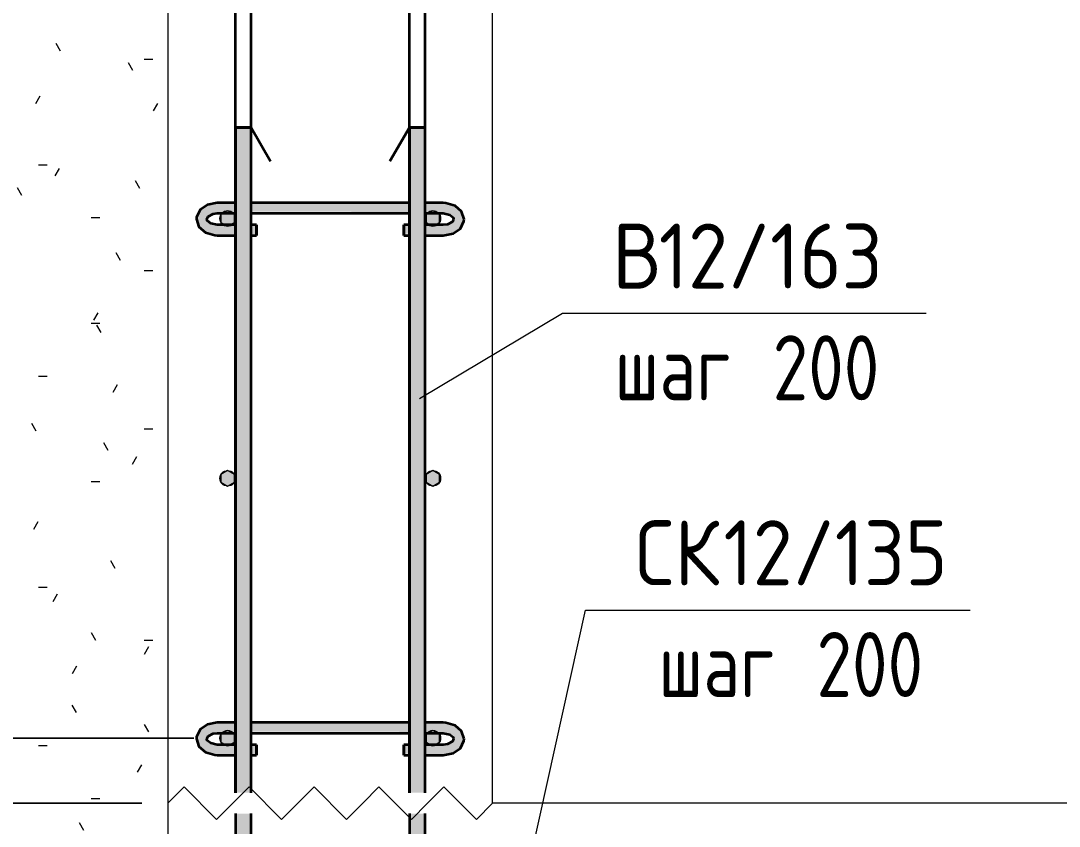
# Model space of a CAD drawing. Header units: millimetres. Extents: x 2384 to 38512, y -3571 to 48684.
# Drawn here: x 31709 to 32509, y -2588 to -1968 of the extents above; entities that cross this region are included whole.
import ezdxf

# ---------------------------------------------------------------- set-up
doc = ezdxf.new("R2010")
doc.units = ezdxf.units.MM
for name, color, linetype, lineweight in [('AA_Dim', 7, 'Continuous', 9), ('AA_Dim-20', 7, 'Continuous', 9), ('AA_Oformlenie', 7, 'Continuous', 9), ('AA_Vinoska', 7, 'Continuous', 9), ('AF_Element', 7, 'Continuous', 20), ('AF_Element_Грунт', 253, 'Continuous', 20), ('AF_Stena_Опалубка', 253, 'Continuous', 20), ('KR_Armatura', 7, 'Continuous', 20), ('KR_Armatura_Tonkie', 7, 'Continuous', 20), ('KR_Fundament', 7, 'Continuous', 20)]:
    doc.layers.add(name, color=color, linetype=linetype, lineweight=lineweight)
doc.styles.add('ISOCPEUR_1', font='isocpeur.ttf', dxfattribs={"width": 0.9, "height": 50})
doc.styles.add('ISOCPEUR_2', font='isocpeur.ttf', dxfattribs={"width": 0.8, "height": 50})
doc.dimstyles.new('00_Точн_3_знака__прозр_', dxfattribs={"dimscale": 304.8, "dimtxt": 49.799059, "dimasz": 0.111549, "dimexe": 0.098425, "dimexo": 0.065617, "dimgap": 0.006562, "dimtad": 1, "dimdec": 3, "dimrnd": 0.001, "dimdsep": 46, "dimtxsty": 'ISOCPEUR_1', "dimblk1": 'OBLIQUE', "dimblk2": 'OBLIQUE', "dimsah": 1, "dimcen": 0.09, "dimdle": 0.098425, "dimazin": 0, "dimtfac": 1, "dimtdec": 4, "dimtix": 1, "dimtmove": 1, "dimatfit": 3, "dimfxl": 1, "dimtvp": 1, "dimtolj": 1, "dimtzin": 0, "dimlwd": 18, "dimlwe": 18, "dimarcsym": 2})
doc.dimstyles.new('00_Точн_3_знака__прозр__1', dxfattribs={"dimscale": 304.8, "dimtxt": 49.799059, "dimasz": 0.111549, "dimexe": 0.098425, "dimexo": 0.065617, "dimgap": 0.006562, "dimtad": 1, "dimdec": 3, "dimrnd": 0.001, "dimdsep": 46, "dimtxsty": 'ISOCPEUR_1', "dimblk1": 'OBLIQUE', "dimblk2": 'OBLIQUE', "dimsah": 1, "dimcen": 0.09, "dimdle": 0.098425, "dimazin": 0, "dimtfac": 1, "dimtdec": 4, "dimtix": 1, "dimtmove": 0, "dimatfit": 3, "dimfxl": 1, "dimtvp": 1, "dimtolj": 1, "dimtzin": 0, "dimlwd": 18, "dimlwe": 18, "dimarcsym": 2})

# ---------------------------------------------------------------- blocks, each defined once
blk = doc.blocks.new('265_Выпуск П одной длины _НесАрм_РабПлоск_ - В1 _d12_ t250-3734479-Сечение 10')
at = {"layer": 'KR_Armatura_Tonkie', "lineweight": 35}
h = blk.add_hatch(color=256, dxfattribs=at)
h.paths.add_polyline_path([(3812.87, -2776), (3824.06, -2776), (3823.86, -2578), (3812.06, -2578), (3812.27, -2776)])
h.paths.add_polyline_path([(3823.92, -2562), (3824.06, -2562), (3823.86, -2050), (3812.06, -2050), (3812.27, -2562), (3823.86, -2562)])
h = blk.add_hatch(color=256, dxfattribs=at)
h.paths.add_polyline_path([(3947.82, -2776), (3958.06, -2776), (3957.86, -2578), (3946.06, -2578), (3946.27, -2776), (3947.07, -2776)])
h.paths.add_polyline_path([(3956.3, -2562), (3958.06, -2562), (3957.86, -2050), (3946.06, -2050), (3946.27, -2562), (3955.43, -2562)])
for points in [[(3854.06, -2818), (3854.06, -2806), (3846.3, -2804.98), (3838.9, -2801.85), (3832.85, -2797.21), (3827.96, -2790.7), (3825.07, -2783.66), (3823.86, -2776), (3812.06, -2776), (3813.74, -2787.46), (3817.69, -2797), (3824.76, -2806), (3833.06, -2812.37), (3843.19, -2816.57), (3852.2, -2817.76)], [(3916.06, -2818), (3926.93, -2816.57), (3937.33, -2812.17), (3945.76, -2805.7), (3952.43, -2797), (3956.63, -2786.87), (3957.86, -2776), (3946.06, -2776), (3945.04, -2783.76), (3942.04, -2791), (3937.28, -2797.21), (3930.76, -2802.11), (3923.72, -2804.99), (3916.06, -2806.2), (3916.06, -2817.8)], [(3890.67, -2818), (3916.06, -2817.8), (3916.06, -2806), (3854.06, -2806.2), (3854.06, -2818), (3881.05, -2818)]]:
    blk.add_hatch(color=256, dxfattribs=at).paths.add_polyline_path(points)
for p, q in [((3812.06, -2050), (3812.06, -2562)), ((3812.06, -2050), (3824.06, -2050)), ((3813.73, -2050), (3812.27, -2050)), ((3823.26, -2050), (3813.82, -2050)), ((3823.86, -2050), (3823.38, -2050)), ((3824.06, -2562), (3824.06, -2050)), ((3824.06, -2050), (3839.06, -2075.98)), ((3946.06, -2050), (3931.06, -2075.98)), ((3946.06, -2050), (3946.06, -2562)), ((3946.06, -2050), (3958.06, -2050)), ((3957.86, -2050), (3946.27, -2050)), ((3958.06, -2562), (3958.06, -2050)), ((3812.06, -2578), (3812.06, -2610)), ((3824.06, -2610), (3824.06, -2578)), ((3946.06, -2578), (3946.06, -2610)), ((3958.06, -2610), (3958.06, -2578)), ((3812.06, -2610), (3812.06, -2622)), ((3824.06, -2622), (3824.06, -2610)), ((3946.06, -2610), (3946.06, -2622)), ((3958.06, -2622), (3958.06, -2610)), ((3812.06, -2622), (3812.06, -2776)), ((3824.06, -2776), (3824.06, -2622)), ((3946.06, -2622), (3946.06, -2776)), ((3958.06, -2776), (3958.06, -2622)), ((3916.06, -2806), (3854.06, -2806)), ((3854.06, -2818), (3916.06, -2818))]:
    blk.add_line(p, q, dxfattribs=at)
at = {"layer": 'KR_Armatura_Tonkie', "lineweight": 35, "flags": 128}
for points in [[(3812.06, -2776), (3814.02, -2788.69), (3819.73, -2800.19), (3825.33, -2806)], [(3854.06, -2806), (3843.41, -2804.04), (3834.14, -2798.43), (3827.47, -2789.89), (3824.27, -2779.54), (3824.06, -2776)], [(3946.06, -2776), (3944.11, -2786.66), (3938.49, -2795.92), (3929.95, -2802.59), (3919.6, -2805.79), (3916.06, -2806)], [(3944.75, -2806), (3949.49, -2801.42), (3955.61, -2790.14), (3958.03, -2777.53), (3958.06, -2776)], [(3825.33, -2806), (3828.64, -2809.43), (3839.93, -2815.55), (3852.53, -2817.97), (3854.06, -2818)], [(3916.06, -2818), (3928.75, -2816.04), (3940.25, -2810.33), (3944.75, -2806)]]:
    blk.add_lwpolyline(points, dxfattribs=at)
blk = doc.blocks.new('265_Выпуск П одной длины _НесАрм_РабПлоск_ - В1 _d12_ t250-V95-Сечение 10')
at = {"layer": 'KR_Armatura_Tonkie', "lineweight": 35}
for p, q in [((3812.06, -2050), (3812.06, -2562)), ((3813.73, -2050), (3812.27, -2050)), ((3812.27, -2050), (3813.73, -2050)), ((3823.26, -2050), (3813.82, -2050)), ((3813.82, -2050), (3823.26, -2050)), ((3823.86, -2050), (3823.38, -2050)), ((3823.38, -2050), (3823.86, -2050)), ((3824.06, -2562), (3824.06, -2050)), ((3824.06, -2050), (3839.06, -2075.98)), ((3946.06, -2050), (3931.06, -2075.98)), ((3946.06, -2050), (3946.06, -2562)), ((3946.27, -2050), (3957.86, -2050)), ((3957.86, -2050), (3946.27, -2050)), ((3958.06, -2562), (3958.06, -2050)), ((3812.06, -2578), (3812.06, -2610)), ((3824.06, -2610), (3824.06, -2578)), ((3946.06, -2578), (3946.06, -2610)), ((3958.06, -2610), (3958.06, -2578)), ((3812.06, -2610), (3812.06, -2622)), ((3824.06, -2621), (3824.06, -2610)), ((3812.06, -2622), (3812.06, -2639.76)), ((3946.06, -2622), (3946.06, -2776)), ((3958.06, -2776), (3958.06, -2622)), ((3824.06, -2776), (3824.06, -2641.87)), ((3827.03, -2788.46), (3824.72, -2780.99)), ((3946.06, -2776), (3944.32, -2785.51)), ((3833.7, -2797.87), (3827.79, -2790.3)), ((3943.27, -2788.03), (3939.34, -2794.52)), ((3937.93, -2796.36), (3930.36, -2802.27)), ((3842.03, -2803.21), (3835.54, -2799.28)), ((3854.06, -2806), (3844.55, -2804.25)), ((3916.06, -2806), (3854.06, -2806)), ((3928.53, -2803.03), (3921.05, -2805.34)), ((3852.53, -2817.97), (3854.06, -2818)), ((3854.06, -2818), (3916.06, -2818))]:
    blk.add_line(p, q, dxfattribs=at)
at = {"layer": 'KR_Armatura_Tonkie', "lineweight": 35, "flags": 128}
for points in [[(3957.48, -2780.39), (3958.03, -2777.53), (3958.06, -2776)], [(3954.2, -2792.74), (3955.61, -2790.14), (3955.9, -2788.63)], [(3947.75, -2803.1), (3949.49, -2801.42), (3950.58, -2799.41)]]:
    blk.add_lwpolyline(points, dxfattribs=at)
blk = doc.blocks.new('265_Выпуск П одной длины _НесАрм_РабПлоск_ - В1 _d12_ t250-V96-Сечение 10')
at = {"layer": 'KR_Armatura_Tonkie', "lineweight": 35}
for p, q in [((3812.06, -2050), (3812.06, -2108.02)), ((3813.73, -2050), (3812.27, -2050)), ((3812.27, -2050), (3813.73, -2050)), ((3823.26, -2050), (3813.82, -2050)), ((3813.82, -2050), (3823.26, -2050)), ((3823.86, -2050), (3823.38, -2050)), ((3823.38, -2050), (3823.86, -2050)), ((3824.06, -2108.03), (3824.06, -2050)), ((3824.06, -2050), (3839.06, -2075.98)), ((3946.06, -2050), (3931.06, -2075.98)), ((3946.06, -2050), (3946.06, -2108.01)), ((3946.27, -2050), (3957.86, -2050)), ((3957.86, -2050), (3946.27, -2050)), ((3958.06, -2108.01), (3958.06, -2050)), ((3812.06, -2116.01), (3812.06, -2124.98)), ((3824.06, -2125), (3824.06, -2116.01)), ((3946.06, -2115.99), (3946.06, -2124.98)), ((3958.06, -2124.98), (3958.06, -2116)), ((3812.06, -2132.98), (3812.06, -2508.02)), ((3824.06, -2508.03), (3824.06, -2132.98)), ((3946.06, -2132.96), (3946.06, -2508.01)), ((3958.06, -2508.01), (3958.06, -2132.98)), ((3812.06, -2516.01), (3812.06, -2524.98)), ((3824.06, -2525), (3824.06, -2516.01)), ((3946.06, -2515.99), (3946.06, -2524.98)), ((3958.06, -2524.98), (3958.06, -2516)), ((3812.06, -2532.98), (3812.06, -2562)), ((3824.06, -2562), (3824.06, -2532.98)), ((3946.06, -2532.96), (3946.06, -2562)), ((3958.06, -2562), (3958.06, -2532.98)), ((3812.06, -2578), (3812.06, -2610)), ((3824.06, -2610), (3824.06, -2578)), ((3946.06, -2578), (3946.06, -2610)), ((3958.06, -2610), (3958.06, -2578)), ((3812.06, -2610), (3812.06, -2622)), ((3824.06, -2621), (3824.06, -2610)), ((3812.06, -2622), (3812.06, -2639.76)), ((3946.06, -2622), (3946.06, -2776)), ((3958.06, -2776), (3958.06, -2622)), ((3824.06, -2776), (3824.06, -2641.87)), ((3827.03, -2788.46), (3824.72, -2780.99)), ((3946.06, -2776), (3944.32, -2785.51)), ((3833.7, -2797.87), (3827.79, -2790.3)), ((3943.27, -2788.03), (3939.34, -2794.52)), ((3937.93, -2796.36), (3930.36, -2802.27)), ((3842.03, -2803.21), (3835.54, -2799.28)), ((3854.06, -2806), (3844.55, -2804.25)), ((3916.06, -2806), (3854.06, -2806)), ((3928.53, -2803.03), (3921.05, -2805.34)), ((3852.53, -2817.97), (3854.06, -2818)), ((3854.06, -2818), (3916.06, -2818))]:
    blk.add_line(p, q, dxfattribs=at)
at = {"layer": 'KR_Armatura_Tonkie', "lineweight": 35, "flags": 128}
for points in [[(3957.48, -2780.39), (3958.03, -2777.53), (3958.06, -2776)], [(3954.2, -2792.74), (3955.61, -2790.14), (3955.9, -2788.63)], [(3947.75, -2803.1), (3949.49, -2801.42), (3950.58, -2799.41)]]:
    blk.add_lwpolyline(points, dxfattribs=at)
blk = doc.blocks.new('грунт2 - грунт1-3847967-Сечение 10')
at = {"layer": 'AF_Element', "lineweight": 9}
h = blk.add_hatch(dxfattribs=at)
h.set_pattern_fill('FP_7', color=256, style=0, pattern_type=2)
h.set_pattern_definition([(0, (2786.753, -250), (162.56, 40.64), [6.706, -115.214, 6.706, -115.214, -650.24]), (0, (2786.753, -250), (162.56, 40.64), [-243.84, 6.706, -237.134, 6.706, -115.214, -284.48]), (0, (2786.753, -250), (162.56, 40.64), [-609.6, 6.706, -74.574, 6.706, -196.494]), (120, (2847.713, -229.68), (-116.47527, 120.4611), [6.706, -115.214, 6.706, -115.214, -650.24]), (120, (2847.713, -229.68), (-116.47527, 120.4611), [-243.84, 6.706, -237.134, 6.706, -115.214, -284.48]), (120, (2847.713, -229.68), (-116.47527, 120.4611), [-609.6, 6.706, -74.574, 6.706, -196.494]), (240, (2868.033, -148.4), (-46.08473, -161.1011), [6.706, -115.214, 6.706, -115.214, -650.24]), (240, (2868.033, -148.4), (-46.08473, -161.1011), [-243.84, 6.706, -237.134, 6.706, -115.214, -284.48]), (240, (2868.033, -148.4), (-46.08473, -161.1011), [-609.6, 6.706, -74.574, 6.706, -196.494])])
h.paths.add_polyline_path([(4525.34, -3059.76), (5078.64, -3059.76), (5078.64, -3043.7), (5100.64, -3043.7), (5100.64, -3059.76), (5111.9, -3025.1), (5123.16, -3059.76), (5510.06, -3059.76), (5510.06, -2970), (3760.06, -2970), (3760.06, -379.82), (3452.36, -379.82), (3452.36, -438.7), (3468.06, -438.7), (3468.06, -461.22), (3452.36, -461.22), (3487, -472.22), (3452.36, -483.22), (3452.36, -2171.06), (3468.06, -2171.06), (3468.06, -2193.58), (3452.36, -2193.58), (3487, -2204.58), (3452.36, -2215.58), (3452.36, -3059.76), (3979.78, -3059.76), (3979.78, -3043.7), (4001.78, -3043.7), (4001.78, -3059.76), (4013.05, -3025.1), (4024.31, -3059.76), (4217.62, -3059.76)])
blk = doc.blocks.new('261_Шпилька массив _НесАрм_РабПлоск_ - 8 А240-3919164-Сечение 10')
at = {"layer": 'KR_Armatura_Tonkie', "lineweight": 35}
for points in [[(3798.06, -2131.81), (3798.06, -2124.98), (3791.88, -2123.54), (3790.55, -2121.78), (3790.06, -2120.49), (3791.13, -2117.67), (3794.51, -2115.51), (3798.06, -2114.84), (3798.06, -2108.01), (3792, -2108.95), (3789.21, -2110.34), (3785.37, -2113.66), (3783.28, -2116.17), (3782.06, -2120.49), (3783.28, -2124.82), (3786.75, -2128.49), (3792.17, -2130.98), (3794.51, -2131.31)], [(3972.06, -2131.81), (3978.18, -2130.95), (3983.75, -2128.09), (3986.84, -2124.82), (3988.06, -2120.49), (3986.83, -2116.14), (3984.47, -2112.58), (3979.58, -2109.46), (3972.06, -2108.15), (3972.06, -2114.84), (3976.06, -2115.6), (3978.99, -2117.67), (3980, -2120.67), (3979.44, -2122.13), (3977.52, -2123.72), (3972.06, -2125.12), (3972.06, -2130.98)], [(3798.06, -2531.81), (3798.06, -2524.98), (3791.88, -2523.54), (3790.55, -2521.78), (3790.06, -2520.49), (3791.13, -2517.67), (3794.51, -2515.51), (3798.06, -2514.84), (3798.06, -2508.01), (3792, -2508.95), (3789.21, -2510.34), (3785.57, -2513.42), (3783.28, -2516.17), (3782.06, -2520.49), (3783.28, -2524.82), (3786.75, -2528.49), (3792.17, -2530.98), (3794.51, -2531.31)], [(3972.06, -2531.81), (3978.18, -2530.95), (3983.38, -2528.49), (3986.84, -2524.82), (3988.06, -2520.49), (3986.83, -2516.14), (3984.47, -2512.58), (3979.58, -2509.46), (3972.06, -2508.15), (3972.06, -2514.84), (3976.06, -2515.6), (3979.08, -2517.89), (3980, -2520.67), (3979.44, -2522.13), (3977.52, -2523.72), (3972.06, -2525.12), (3972.06, -2530.98)]]:
    blk.add_hatch(color=256, dxfattribs=at).paths.add_polyline_path(points)
h = blk.add_hatch(color=256, dxfattribs=at)
h.paths.add_polyline_path([(3798.06, -2114.84), (3812.06, -2114.84), (3812.06, -2108.01), (3798.06, -2108.15), (3798.06, -2114.01)])
h.paths.add_polyline_path([(3824.06, -2114.84), (3946.06, -2114.71), (3946.06, -2108.01), (3824.06, -2108.21), (3824.06, -2114.13)])
h.paths.add_polyline_path([(3958.06, -2114.84), (3972.06, -2114.84), (3972.06, -2108.01), (3958.06, -2108.15), (3958.06, -2114.77)])
h = blk.add_hatch(color=256, dxfattribs=at)
h.paths.add_polyline_path([(3798.06, -2132.98), (3798.06, -2131.81), (3791.94, -2130.95), (3786.37, -2128.09), (3785.66, -2127.67), (3786.05, -2128.15), (3789.38, -2130.79), (3792, -2132.04), (3794.61, -2132.44)])
h.paths.add_polyline_path([(3790.62, -2119.03), (3791.88, -2117.45), (3798.06, -2115.87), (3798.06, -2114.84), (3794.06, -2115.6), (3791.12, -2117.69), (3790.9, -2118.28)])
h = blk.add_hatch(color=256, dxfattribs=at)
h.paths.add_polyline_path([(3967.6, -2116.01), (3972.06, -2115.87), (3972.06, -2114.84), (3958.06, -2114.84), (3958.06, -2116.01)])
h.paths.add_polyline_path([(3798.06, -2116.01), (3812.06, -2115.87), (3812.06, -2114.84), (3798.06, -2114.84), (3798.06, -2115.87)])
h.paths.add_polyline_path([(3824.06, -2116.01), (3946.06, -2115.81), (3946.06, -2114.84), (3824.06, -2114.93), (3824.06, -2115.89)])
h = blk.add_hatch(color=256, dxfattribs=at)
h.paths.add_polyline_path([(3972.06, -2132.98), (3979.58, -2131.53), (3984.67, -2128.09), (3986.83, -2124.84), (3983.38, -2128.49), (3977.95, -2130.98), (3972.06, -2131.81), (3972.06, -2132.84)])
h.paths.add_polyline_path([(3979.29, -2118.57), (3978.94, -2117.63), (3976.06, -2115.6), (3972.06, -2114.84), (3972.06, -2116.01), (3972.68, -2116.1), (3979.11, -2118.51)])
h.paths.add_polyline_path([(3980.04, -2120.57), (3980.06, -2120.49), (3980.01, -2120.49)])
h = blk.add_hatch(color=256, dxfattribs=at)
h.paths.add_polyline_path([(3824.06, -2131.81), (3828.36, -2131.81), (3828.36, -2124.98), (3824.06, -2125.17), (3824.06, -2131.1)])
h.paths.add_polyline_path([(3804.12, -2131.81), (3812.06, -2131.81), (3812.06, -2124.98), (3798.06, -2125.12), (3798.06, -2131.81)])
h = blk.add_hatch(color=256, dxfattribs=at)
h.paths.add_polyline_path([(3941.76, -2131.81), (3946.06, -2131.69), (3946.06, -2124.98), (3941.76, -2125.12), (3941.76, -2130.98)])
h.paths.add_polyline_path([(3967.6, -2131.81), (3972.06, -2131.81), (3972.06, -2124.98), (3958.06, -2125.12), (3958.06, -2131.81)])
h = blk.add_hatch(color=256, dxfattribs=at)
h.paths.add_polyline_path([(3804.12, -2132.98), (3812.06, -2132.84), (3812.06, -2131.81), (3798.06, -2131.81), (3798.06, -2132.98)])
h.paths.add_polyline_path([(3828.36, -2132.98), (3828.36, -2131.81), (3824.06, -2131.9), (3824.06, -2132.98)])
h = blk.add_hatch(color=256, dxfattribs=at)
h.paths.add_polyline_path([(3946.06, -2132.98), (3946.06, -2131.81), (3941.76, -2131.81), (3941.76, -2132.98)])
h.paths.add_polyline_path([(3967.6, -2132.98), (3972.06, -2132.84), (3972.06, -2131.81), (3958.06, -2131.81), (3958.06, -2132.98)])
h = blk.add_hatch(color=256, dxfattribs=at)
h.paths.add_polyline_path([(3909.9, -2514.84), (3946.06, -2514.71), (3946.06, -2508.01), (3824.06, -2508.21), (3824.06, -2514.84), (3832.97, -2514.84)])
h.paths.add_polyline_path([(3812.06, -2514.84), (3812.06, -2508.01), (3798.06, -2508.15), (3798.06, -2514.84), (3804.12, -2514.84)])
h.paths.add_polyline_path([(3972.06, -2514.84), (3972.06, -2508.01), (3958.06, -2508.15), (3958.06, -2514.84), (3967.6, -2514.84)])
h = blk.add_hatch(color=256, dxfattribs=at)
h.paths.add_polyline_path([(3798.06, -2532.98), (3798.06, -2531.81), (3791.94, -2530.95), (3786.75, -2528.49), (3783.28, -2524.82), (3786.05, -2528.15), (3789.38, -2530.79), (3792, -2532.04), (3794.61, -2532.44)])
h.paths.add_polyline_path([(3790.62, -2519.03), (3791.88, -2517.45), (3798.06, -2515.87), (3798.06, -2514.84), (3794.06, -2515.6), (3791.05, -2517.89)])
h = blk.add_hatch(color=256, dxfattribs=at)
h.paths.add_polyline_path([(3967.6, -2516.01), (3972.06, -2515.87), (3972.06, -2514.84), (3958.06, -2514.84), (3958.06, -2516.01)])
h.paths.add_polyline_path([(3798.06, -2516.01), (3812.06, -2515.87), (3812.06, -2514.84), (3798.06, -2514.84), (3798.06, -2515.87)])
h.paths.add_polyline_path([(3824.06, -2516.01), (3946.06, -2515.81), (3946.06, -2514.84), (3824.06, -2514.93), (3824.06, -2515.89)])
h = blk.add_hatch(color=256, dxfattribs=at)
h.paths.add_polyline_path([(3972.06, -2532.98), (3979.58, -2531.53), (3984.47, -2528.41), (3986.83, -2524.84), (3983.38, -2528.49), (3978.18, -2530.95), (3972.06, -2531.81), (3972.06, -2532.84)])
h.paths.add_polyline_path([(3979.29, -2518.57), (3978.99, -2517.67), (3976.06, -2515.6), (3972.06, -2514.84), (3972.06, -2516.01), (3972.68, -2516.1), (3978.99, -2518.46)])
h.paths.add_polyline_path([(3980.04, -2520.57), (3980.06, -2520.49), (3980.01, -2520.49)])
h = blk.add_hatch(color=256, dxfattribs=at)
h.paths.add_polyline_path([(3812.06, -2531.81), (3812.06, -2524.98), (3798.06, -2525.12), (3798.06, -2531.81), (3804.12, -2531.81)])
h.paths.add_polyline_path([(3824.06, -2531.81), (3828.36, -2531.81), (3828.36, -2524.98), (3824.06, -2525.17), (3824.06, -2531.1)])
h = blk.add_hatch(color=256, dxfattribs=at)
h.paths.add_polyline_path([(3958.06, -2531.81), (3972.06, -2531.81), (3972.06, -2524.98), (3958.06, -2525.12), (3958.06, -2531.36)])
h.paths.add_polyline_path([(3941.76, -2531.81), (3946.06, -2531.69), (3946.06, -2524.98), (3941.76, -2525.12), (3941.76, -2530.98)])
h = blk.add_hatch(color=256, dxfattribs=at)
h.paths.add_polyline_path([(3798.06, -2532.98), (3812.06, -2532.84), (3812.06, -2531.81), (3798.06, -2531.81), (3798.06, -2532.84)])
h.paths.add_polyline_path([(3828.36, -2532.98), (3828.36, -2531.81), (3824.06, -2531.9), (3824.06, -2532.98)])
h = blk.add_hatch(color=256, dxfattribs=at)
h.paths.add_polyline_path([(3967.6, -2532.98), (3972.06, -2532.84), (3972.06, -2531.81), (3958.06, -2531.81), (3958.06, -2532.98)])
h.paths.add_polyline_path([(3941.76, -2532.98), (3946.06, -2532.79), (3946.06, -2531.81), (3941.76, -2531.81), (3941.76, -2532.84)])
for p, q in [((3812.06, -2108.01), (3798.06, -2108.01)), ((3946.06, -2108.01), (3824.06, -2108.01)), ((3972.06, -2108.01), (3958.06, -2108.01)), ((3798.06, -2116.01), (3812.06, -2116.01)), ((3824.06, -2116.01), (3946.06, -2116.01)), ((3958.06, -2116.01), (3972.06, -2116.01)), ((3812.06, -2124.98), (3798.06, -2124.98)), ((3828.36, -2124.98), (3824.06, -2124.98)), ((3828.36, -2124.98), (3828.36, -2131.81)), ((3828.36, -2126.15), (3828.36, -2125.12)), ((3828.36, -2127.94), (3828.36, -2126.15)), ((3946.06, -2124.98), (3941.76, -2124.98)), ((3941.76, -2131.81), (3941.76, -2124.98)), ((3941.76, -2125.12), (3941.76, -2126.15)), ((3941.76, -2126.15), (3941.76, -2127.94)), ((3972.06, -2124.98), (3958.06, -2124.98)), ((3798.06, -2132.98), (3812.06, -2132.98)), ((3824.06, -2132.98), (3828.36, -2132.98)), ((3828.36, -2132.84), (3828.36, -2128.09)), ((3828.36, -2131.81), (3828.36, -2132.98)), ((3941.76, -2128.09), (3941.76, -2132.84)), ((3941.76, -2132.98), (3941.76, -2131.81)), ((3941.76, -2132.98), (3946.06, -2132.98)), ((3958.06, -2132.98), (3972.06, -2132.98)), ((3812.06, -2508.01), (3798.06, -2508.01)), ((3946.06, -2508.01), (3824.06, -2508.01)), ((3972.06, -2508.01), (3958.06, -2508.01)), ((3798.06, -2516.01), (3812.06, -2516.01)), ((3824.06, -2516.01), (3946.06, -2516.01)), ((3958.06, -2516.01), (3972.06, -2516.01)), ((3812.06, -2524.98), (3798.06, -2524.98)), ((3828.36, -2524.98), (3824.06, -2524.98)), ((3828.36, -2524.98), (3828.36, -2531.81)), ((3828.36, -2526.15), (3828.36, -2525.12)), ((3828.36, -2532.35), (3828.36, -2526.15)), ((3946.06, -2524.98), (3941.76, -2524.98)), ((3941.76, -2531.81), (3941.76, -2524.98)), ((3941.76, -2525.12), (3941.76, -2526.15)), ((3941.76, -2526.15), (3941.76, -2532.35)), ((3972.06, -2524.98), (3958.06, -2524.98)), ((3798.06, -2532.98), (3812.06, -2532.98)), ((3824.06, -2532.98), (3828.36, -2532.98)), ((3828.36, -2531.81), (3828.36, -2532.98)), ((3828.36, -2532.84), (3828.36, -2532.44)), ((3941.76, -2532.98), (3941.76, -2531.81)), ((3941.76, -2532.44), (3941.76, -2532.84)), ((3941.76, -2532.98), (3946.06, -2532.98)), ((3958.06, -2532.98), (3972.06, -2532.98))]:
    blk.add_line(p, q, dxfattribs=at)
at = {"layer": 'KR_Armatura_Tonkie', "lineweight": 35, "flags": 128}
for points in [[(3798.06, -2108.01), (3790.48, -2109.47), (3784.87, -2113.37), (3782.18, -2118.93), (3782.06, -2120.49)], [(3988.06, -2120.49), (3986.21, -2114.61), (3981.2, -2110.21), (3973.93, -2108.09), (3972.06, -2108.01)], [(3790.06, -2120.49), (3791.02, -2118.49), (3794.78, -2116.44), (3798.06, -2116.01)], [(3972.06, -2116.01), (3977.08, -2117.08), (3979.73, -2119.33), (3980.06, -2120.49)], [(3782.06, -2120.49), (3783.91, -2126.38), (3788.92, -2130.78), (3796.2, -2132.9), (3798.06, -2132.98)], [(3798.06, -2124.98), (3793.05, -2123.91), (3790.39, -2121.66), (3790.06, -2120.49)], [(3972.06, -2132.98), (3979.64, -2131.52), (3985.25, -2127.62), (3987.94, -2122.06), (3988.06, -2120.49)], [(3980.06, -2120.49), (3979.1, -2122.5), (3975.34, -2124.55), (3972.06, -2124.98)], [(3798.06, -2508.01), (3790.48, -2509.47), (3784.87, -2513.37), (3782.18, -2518.93), (3782.06, -2520.49)], [(3988.06, -2520.49), (3986.21, -2514.61), (3981.2, -2510.21), (3973.93, -2508.09), (3972.06, -2508.01)], [(3790.06, -2520.49), (3791.02, -2518.49), (3794.78, -2516.44), (3798.06, -2516.01)], [(3972.06, -2516.01), (3977.08, -2517.08), (3979.73, -2519.33), (3980.06, -2520.49)], [(3782.06, -2520.49), (3783.91, -2526.38), (3788.92, -2530.78), (3796.2, -2532.9), (3798.06, -2532.98)], [(3798.06, -2524.98), (3793.05, -2523.91), (3790.39, -2521.66), (3790.06, -2520.49)], [(3972.06, -2532.98), (3979.64, -2531.52), (3985.25, -2527.62), (3987.94, -2522.06), (3988.06, -2520.49)], [(3980.06, -2520.49), (3979.1, -2522.5), (3975.34, -2524.55), (3972.06, -2524.98)]]:
    blk.add_lwpolyline(points, dxfattribs=at)
blk = doc.blocks.new('Последовательность узлов - 3мм масшт20 маскировка-V106-Сечение 10')
at = {"layer": 'AA_Oformlenie'}
for p, q in [((3760.06, -2570), (3772.56, -2557.5)), ((3772.56, -2557.5), (3797.56, -2582.5)), ((3810.06, -2570), (3822.56, -2557.5)), ((3822.56, -2557.5), (3847.56, -2582.5)), ((3860.06, -2570), (3872.56, -2557.5)), ((3872.56, -2557.5), (3897.56, -2582.5)), ((3910.06, -2570), (3922.56, -2557.5)), ((3922.56, -2557.5), (3947.56, -2582.5)), ((3960.06, -2570), (3972.56, -2557.5)), ((3972.56, -2557.5), (3997.56, -2582.5)), ((3810.06, -2570), (3797.56, -2582.5)), ((3860.06, -2570), (3847.56, -2582.5)), ((3910.06, -2570), (3897.56, -2582.5)), ((3960.06, -2570), (3947.56, -2582.5)), ((4010.06, -2570), (3997.56, -2582.5))]:
    blk.add_line(p, q, dxfattribs=at)
blk = doc.blocks.new('DIMBLOCK211-Сечение 10')
at = {"layer": 'AA_Dim-20', "lineweight": 18}
for p, q in [((31453.82, -2540), (31453.82, -2610)), ((31802.2, -2570), (31423.82, -2570)), ((31453.82, -2570), (31802.2, -2570)), ((31351.82, -2610.55), (31453.82, -2590)), ((31351.82, -2781.86), (31351.82, -2610.55)), ((31842.2, -2610), (31423.82, -2610)), ((31453.82, -2610), (31842.2, -2610))]:
    blk.add_line(p, q, dxfattribs=at)
at = {"layer": 'AA_Dim-20', "lineweight": 30}
for p, q in [((31453.82, -2570), (31436.82, -2553)), ((31453.82, -2570), (31470.82, -2587)), ((31453.82, -2610), (31436.82, -2593)), ((31453.82, -2610), (31470.82, -2627))]:
    blk.add_line(p, q, dxfattribs=at)
at = {"layer": 'AA_Dim-20', "color": 0, "lineweight": 18, "insert": (31284.5, -2781.86), "char_height": 50, "width": 181.575, "attachment_point": 1, "rotation": 90, "line_spacing_factor": 1.149209, "style": 'ISOCPEUR_1'}
blk.add_mtext('з.с.40', dxfattribs=at)
blk = doc.blocks.new('_Oblique')
at = {"color": 0, "linetype": 'ByBlock', "lineweight": -2}
blk.add_line((-0.5, -0.5), (0.5, 0.5), dxfattribs=at)
blk = doc.blocks.new('DIMBLOCK216-Сечение 10')
at = {"layer": 'AA_Dim-20', "lineweight": 30}
for p, q in [((31453.82, -120), (31436.82, -103)), ((31453.82, -120), (31470.82, -137)), ((31453.82, -2520), (31436.82, -2503)), ((31453.82, -2520), (31470.82, -2537))]:
    blk.add_line(p, q, dxfattribs=at)
at = {"layer": 'AA_Dim-20', "lineweight": 18}
for p, q in [((31842.2, -120), (31423.82, -120)), ((31453.82, -120), (31453.82, -2520)), ((31453.82, -120), (31842.2, -120)), ((31842.2, -2520), (31423.82, -2520)), ((31453.82, -2520), (31842.2, -2520))]:
    blk.add_line(p, q, dxfattribs=at)
at = {"layer": 'AA_Dim-20', "color": 0, "lineweight": 18, "insert": (31386.5, -1491.9), "char_height": 50, "width": 412.566, "attachment_point": 1, "rotation": 90, "line_spacing_factor": 1.149209, "style": 'ISOCPEUR_1'}
blk.add_mtext('200х12=2400', dxfattribs=at)
blk = doc.blocks.new('DIMBLOCK217-Сечение 10')
at = {"layer": 'AA_Dim-20', "lineweight": 18}
for p, q in [((31453.82, -2417.25), (31453.82, -2500.45)), ((31453.82, -2500.45), (31453.82, -2545)), ((31842.2, -2520), (31423.82, -2520)), ((31453.82, -2520), (31453.82, -2600)), ((31453.82, -2520), (31842.2, -2520)), ((31802.2, -2570), (31423.82, -2570)), ((31453.82, -2570), (31802.2, -2570))]:
    blk.add_line(p, q, dxfattribs=at)
at = {"layer": 'AA_Dim-20', "lineweight": 30}
for p, q in [((31453.82, -2520), (31436.82, -2503)), ((31453.82, -2520), (31470.82, -2537)), ((31453.82, -2570), (31436.82, -2553)), ((31453.82, -2570), (31470.82, -2587))]:
    blk.add_line(p, q, dxfattribs=at)
at = {"layer": 'AA_Dim-20', "color": 0, "lineweight": 18, "insert": (31386.5, -2480.45), "char_height": 50, "width": 75.8478, "attachment_point": 1, "rotation": 90, "line_spacing_factor": 1.149209, "style": 'ISOCPEUR_1'}
blk.add_mtext('50', dxfattribs=at)
blk = doc.blocks.new('DIMBLOCK218-Сечение 10')
at = {"layer": 'AA_Dim-20', "lineweight": 18}
for p, q in [((31244.52, -2540), (31244.52, -2900)), ((31802.2, -2570), (31214.52, -2570)), ((31244.52, -2570), (31802.2, -2570)), ((31702.2, -2870), (31214.52, -2870)), ((31244.52, -2870), (31702.2, -2870))]:
    blk.add_line(p, q, dxfattribs=at)
at = {"layer": 'AA_Dim-20', "lineweight": 30}
for p, q in [((31244.52, -2570), (31227.52, -2553)), ((31244.52, -2570), (31261.52, -2587)), ((31244.52, -2870), (31227.52, -2853)), ((31244.52, -2870), (31261.52, -2887))]:
    blk.add_line(p, q, dxfattribs=at)
at = {"layer": 'AA_Dim-20', "color": 0, "lineweight": 18, "insert": (31177.19, -2767.4), "char_height": 50, "width": 113.7717, "attachment_point": 1, "rotation": 90, "line_spacing_factor": 1.149209, "style": 'ISOCPEUR_1'}
blk.add_mtext('300', dxfattribs=at)
blk = doc.blocks.new('042_М_Арматуры - Диам длина поз _ Комментарий-2260297-Сечение 10')
at = {"layer": 'AA_Vinoska'}
blk.add_line((4076.15, -174.98), (4356.15, -174.98), dxfattribs=at)

msp = doc.modelspace()

# ---------------------------------------------------------------- hatches: boundary and pattern name
at = {"layer": 'KR_Armatura'}
h = msp.add_hatch(color=256, dxfattribs=at)
edge = h.paths.add_edge_path()
edge.add_arc((31868.2002, -2120), 6, 0, 360)
for points in [[(31868.2002, -2126), (31873.3964, -2123), (31873.3964, -2117), (31868.2002, -2114), (31863.0041, -2117), (31863.0041, -2123), (31866.2599, -2124.8797)], [(32026.2002, -2126), (32031.3964, -2123), (32031.3964, -2117), (32026.2002, -2114), (32021.0041, -2117), (32021.0041, -2123)], [(31868.2002, -2326), (31873.3964, -2323), (31873.3964, -2317), (31868.2002, -2314), (31863.0041, -2317), (31863.0041, -2323)], [(32026.2002, -2326), (32031.3964, -2323), (32031.3964, -2317), (32026.2002, -2314), (32021.0041, -2317), (32021.0041, -2323)], [(31868.2002, -2526), (31873.3964, -2523), (31873.3964, -2517), (31868.2002, -2514), (31863.0041, -2517), (31863.0041, -2523), (31866.2599, -2524.8797)], [(32026.2002, -2526), (32031.3964, -2523), (32031.3964, -2517), (32026.2002, -2514), (32021.0041, -2517), (32021.0041, -2523)]]:
    msp.add_hatch(color=256, dxfattribs=at).paths.add_polyline_path(points)
h = msp.add_hatch(color=256, dxfattribs=at)
edge = h.paths.add_edge_path()
edge.add_arc((32026.2002, -2120), 6, 0, 360)
h = msp.add_hatch(color=256, dxfattribs=at)
edge = h.paths.add_edge_path()
edge.add_arc((31868.2002, -2320), 6, 0, 360)
h = msp.add_hatch(color=256, dxfattribs=at)
edge = h.paths.add_edge_path()
edge.add_arc((32026.2002, -2320), 6, 0, 360)
h = msp.add_hatch(color=256, dxfattribs=at)
edge = h.paths.add_edge_path()
edge.add_arc((31868.2002, -2520), 6, 0, 360)
h = msp.add_hatch(color=256, dxfattribs=at)
edge = h.paths.add_edge_path()
edge.add_arc((32026.2002, -2520), 6, 0, 360)

# ---------------------------------------------------------------- linework, layer by layer
at = {"layer": 'AA_Vinoska'}
for p, q in [((32015.9094, -2258.6128), (32126.0661, -2192.9875)), ((32100.8635, -2615.6983), (32143.7452, -2421.3907)), ((32143.7452, -2421.3907), (32159.8258, -2421.3907))]:
    msp.add_line(p, q, dxfattribs=at)
at = {"layer": 'AF_Stena_Опалубка'}
for p, q in [((31822.2002, 0), (31822.2002, -2570)), ((32072.2002, -2570), (32072.2002, 0))]:
    msp.add_line(p, q, dxfattribs=at)
at = {"layer": 'KR_Armatura'}
for p, q in [((31868.2002, -2114), (31863.0041, -2117)), ((31863.0041, -2117), (31863.0041, -2123)), ((31873.3964, -2117), (31868.2002, -2114)), ((31873.3964, -2123), (31873.3964, -2117)), ((32026.2002, -2114), (32021.0041, -2117)), ((32021.0041, -2117), (32021.0041, -2123)), ((32031.3964, -2117), (32026.2002, -2114)), ((32031.3964, -2123), (32031.3964, -2117)), ((31863.0041, -2123), (31866.2599, -2124.8797)), ((31866.2599, -2124.8797), (31868.2002, -2126)), ((31868.2002, -2126), (31873.3964, -2123)), ((32021.0041, -2123), (32026.2002, -2126)), ((32026.2002, -2126), (32031.3964, -2123)), ((31868.2002, -2314), (31863.0041, -2317)), ((31863.0041, -2317), (31863.0041, -2323)), ((31873.3964, -2317), (31868.2002, -2314)), ((31873.3964, -2323), (31873.3964, -2317)), ((32026.2002, -2314), (32021.0041, -2317)), ((32021.0041, -2317), (32021.0041, -2323)), ((32031.3964, -2317), (32026.2002, -2314)), ((32031.3964, -2323), (32031.3964, -2317)), ((31863.0041, -2323), (31868.2002, -2326)), ((31868.2002, -2326), (31873.3964, -2323)), ((32021.0041, -2323), (32026.2002, -2326)), ((32026.2002, -2326), (32031.3964, -2323)), ((31868.2002, -2514), (31863.0041, -2517)), ((31863.0041, -2517), (31863.0041, -2523)), ((31873.3964, -2517), (31868.2002, -2514)), ((31873.3964, -2523), (31873.3964, -2517)), ((32026.2002, -2514), (32021.0041, -2517)), ((32021.0041, -2517), (32021.0041, -2523)), ((32031.3964, -2517), (32026.2002, -2514)), ((32031.3964, -2523), (32031.3964, -2517)), ((31863.0041, -2523), (31866.2599, -2524.8797)), ((31866.2599, -2524.8797), (31868.2002, -2526)), ((31868.2002, -2526), (31873.3964, -2523)), ((32021.0041, -2523), (32026.2002, -2526)), ((32026.2002, -2526), (32031.3964, -2523))]:
    msp.add_line(p, q, dxfattribs=at)
for centre in [(31868.2002, -2120), (32026.2002, -2120), (31868.2002, -2320), (32026.2002, -2320), (31868.2002, -2520), (32026.2002, -2520)]:
    msp.add_circle(centre, 6, dxfattribs=at)
at = {"layer": 'KR_Armatura_Tonkie', "lineweight": 35}
for p, q in [((31874.2002, -2562), (31874.2002, -30)), ((31886.2002, -2562), (31886.2002, -30)), ((32008.2002, -2562), (32008.2002, -30)), ((32020.2002, -2562), (32020.2002, -30)), ((31874.2002, -2562), (31874.2002, -821.3345)), ((31886.2002, -2562), (31886.2002, -821.3345)), ((32008.2002, -2562), (32008.2002, -821.3345)), ((32020.2002, -2562), (32020.2002, -821.3345))]:
    msp.add_line(p, q, dxfattribs=at)
at = {"layer": 'KR_Fundament'}
for p, q in [((31822.2002, -2570), (31822.2002, -2870)), ((33372.2, -2570), (32072.2002, -2570))]:
    msp.add_line(p, q, dxfattribs=at)

# ---------------------------------------------------------------- block references
at = {"layer": 'AA_Oformlenie'}
msp.add_blockref('Последовательность узлов - 3мм масшт20 маскировка-V106-Сечение 10', (28062.1383, 0), dxfattribs=at)
at = {"layer": 'AA_Vinoska'}
for p in [(28049.9121, -2018.0034), (28083.6718, -2246.4066)]:
    msp.add_blockref('042_М_Арматуры - Диам длина поз _ Комментарий-2260297-Сечение 10', p, dxfattribs=at)
at = {"layer": 'AF_Element_Грунт'}
msp.add_blockref('грунт2 - грунт1-3847967-Сечение 10', (28062.1383, 0), dxfattribs=at)
at = {"layer": 'KR_Armatura_Tonkie', "lineweight": 35}
for name in ['261_Шпилька массив _НесАрм_РабПлоск_ - 8 А240-3919164-Сечение 10', '265_Выпуск П одной длины _НесАрм_РабПлоск_ - В1 _d12_ t250-3734479-Сечение 10', '265_Выпуск П одной длины _НесАрм_РабПлоск_ - В1 _d12_ t250-V95-Сечение 10', '265_Выпуск П одной длины _НесАрм_РабПлоск_ - В1 _d12_ t250-V96-Сечение 10', '265_Выпуск П одной длины _НесАрм_РабПлоск_ - В1 _d12_ t250-V96-Сечение 10']:
    msp.add_blockref(name, (28062.1383, 0), dxfattribs=at)

# ---------------------------------------------------------------- texts
at = {"layer": 'AA_Vinoska', "char_height": 50, "attachment_point": 1}
for s, insert, width, style in [('\\fISOCPEUR|b0|i0|c204|p34|;\\W.9;В', (32164.4689, -2123.9055), 43.291125, 'ISOCPEUR_1'), ('12/163', (32200.1877, -2123.9055), 210.683475, 'ISOCPEUR_1'), (' 200', (32262.4072, -2209.8865), 133.4008, 'ISOCPEUR_2'), ('шаг', (32166.0989, -2209.8865), 116.7257, 'ISOCPEUR_2'), ('СК', (32182.1187, -2352.3087), 82.253137, 'ISOCPEUR_1'), ('12/135', (32249.9843, -2352.3087), 210.683475, 'ISOCPEUR_1'), (' 200', (32296.167, -2438.2897), 133.4008, 'ISOCPEUR_2'), ('шаг', (32199.8587, -2438.2897), 116.7257, 'ISOCPEUR_2')]:
    msp.add_mtext(s, dxfattribs=dict(at, insert=insert, width=width, style=style))

# ---------------------------------------------------------------- dimensions: what is measured, and where the dimension line sits
at = {"layer": 'AA_Dim', "lineweight": 18}
for base, p1, p2, override, picture, middle in [((31453.8204, -2520), (31862.2002, -120), (31862.2002, -2520), {"dimpost": '200х12=<>', "dimfxl": 2400}, 'DIMBLOCK216-Сечение 10', (31426.8204, -1320)), ((31244.5154, -2870), (31822.2002, -2570), (31722.2002, -2870), {"dimpost": '<>', "dimfxl": 316.227766}, 'DIMBLOCK218-Сечение 10', (31217.5154, -2720))]:
    dim = msp.add_linear_dim(base=base, p1=p1, p2=p2, angle=90, dimstyle='00_Точн_3_знака__прозр__1', override=override, dxfattribs=at)
    dim.commit()
    dim.dimension.update_dxf_attribs({"geometry": picture, "text_midpoint": middle})
for base, p1, p2, override, picture, middle in [((31453.8204, -2570), (31862.2002, -2520), (31822.2002, -2570), {"dimpost": '<>', "dimfxl": 64.031242}, 'DIMBLOCK217-Сечение 10', (31419.831, -2442.5286)), ((31453.8204, -2610), (31822.2002, -2570), (31862.2002, -2610), {"dimpost": 'з.с.<>', "dimfxl": 56.568542}, 'DIMBLOCK211-Сечение 10', (31317.831, -2691.075))]:
    dim = msp.add_linear_dim(base=base, p1=p1, p2=p2, angle=90, dimstyle='00_Точн_3_знака__прозр_', override=override, dxfattribs=at)
    dim.commit()
    dim.dimension.update_dxf_attribs({"geometry": picture, "text_midpoint": middle, "dimtype": 160, "text_rotation": 90})

doc.saveas('drawing.dxf')
